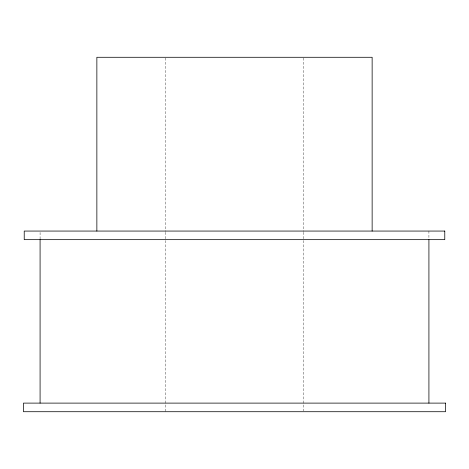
<?xml version="1.0" encoding="UTF-8"?>
<svg xmlns="http://www.w3.org/2000/svg" width="469" height="469" viewBox="0 0 469 469"><rect width="100%" height="100%" fill="white"/><g stroke="black" fill="none" stroke-linecap="round" stroke-linejoin="round"><path stroke-width="0.35" stroke-dasharray="2.35 1.76" d="M428.918 231.059L428.918 238.944M303.32 58.015L303.32 231.569M303.32 232.302L303.32 410.985M165.68 58.015L165.68 231.569M165.68 232.302L165.68 411.718M40.082 232.495L40.082 238.944"/><path stroke-width="0.7" d="M428.918 239.659L428.918 403.111M372.14 231.059L372.14 57.282L96.86 57.282L96.86 231.059M40.082 239.659L40.082 403.111M444.776 231.059L24.224 231.059L24.224 239.659L444.776 239.659L444.776 231.059M445.55 403.111L23.45 403.111L23.45 411.718L445.55 411.718L445.55 403.111"/></g></svg>
